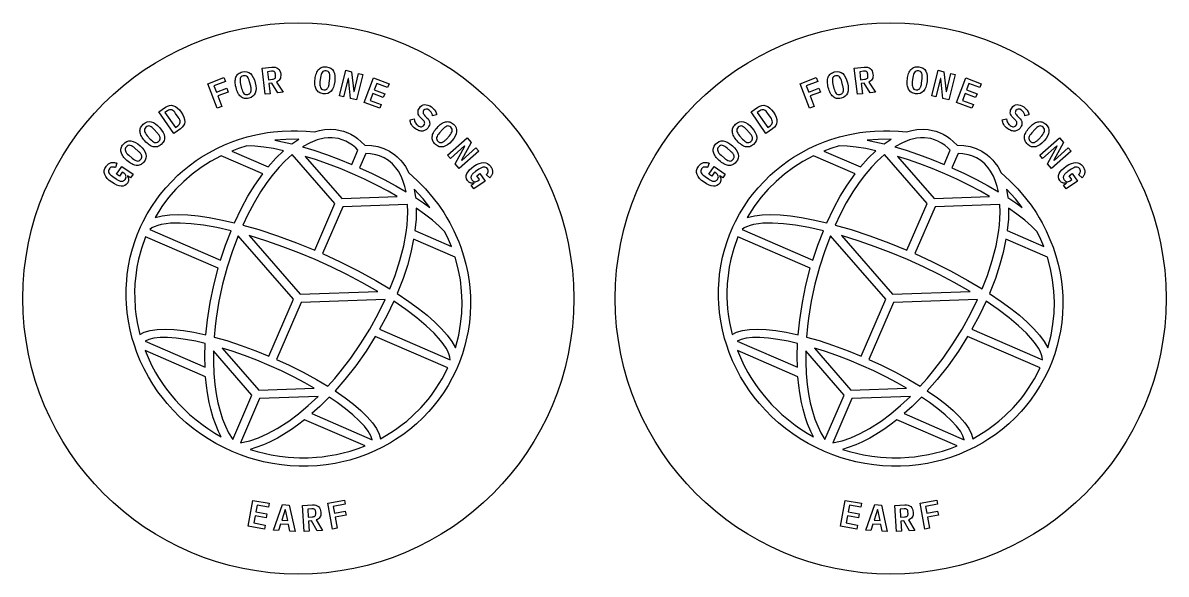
# Model space of a CAD drawing. Header units: millimetres. Extents: x 0 to 600, y 0 to 400.
# Drawn here: x 53 to 136, y 182 to 222 of the extents above; entities that cross this region are included whole.
import ezdxf

# ---------------------------------------------------------------- set-up
doc = ezdxf.new("R2010")
doc.units = ezdxf.units.MM
for name, color, linetype in [('CUT', 7, 'Continuous'), ('ENGRAVE_BACK_MIRRORED', 7, 'Continuous'), ('ENGRAVE_FRONT', 7, 'Continuous')]:
    doc.layers.add(name, color=color, linetype=linetype)

msp = doc.modelspace()

# ---------------------------------------------------------------- linework, layer by layer
at = {"layer": 'CUT'}
for centre in [(73, 202), (116, 202)]:
    msp.add_circle(centre, 20, dxfattribs=at)
at = {"layer": 'ENGRAVE_BACK_MIRRORED'}
for points in [[(84.992, 205.107), (85.16, 204.486), (85.295, 203.859), (85.396, 203.226), (85.445, 202.797), (85.49, 202.16), (85.499, 201.522), (85.475, 200.891), (85.417, 200.258), (85.324, 199.629), (85.243, 199.208), (85.094, 198.591), (84.912, 197.983), (84.697, 197.386), (84.452, 196.807), (84.174, 196.238), (83.865, 195.684), (83.526, 195.147), (83.158, 194.629), (82.763, 194.132), (82.48, 193.808), (82.045, 193.351), (81.58, 192.914), (81.092, 192.502), (80.582, 192.116), (80.052, 191.758), (79.682, 191.531), (79.12, 191.22), (78.541, 190.939), (77.947, 190.688), (77.345, 190.469), (76.726, 190.28), (76.096, 190.124), (75.667, 190.036), (75.024, 189.934), (74.376, 189.866), (73.724, 189.83), (73.071, 189.828), (72.417, 189.859), (71.77, 189.922), (71.121, 190.019), (70.477, 190.149), (69.84, 190.311), (69.416, 190.439), (68.795, 190.654), (68.187, 190.899), (67.588, 191.177), (67.006, 191.484), (66.441, 191.819), (65.894, 192.182), (65.366, 192.572), (64.858, 192.988), (64.377, 193.425), (63.916, 193.888), (63.479, 194.374), (63.199, 194.714), (62.807, 195.235), (62.442, 195.773), (62.109, 196.325), (61.803, 196.896), (61.527, 197.482), (61.283, 198.079), (61.071, 198.688), (60.947, 199.104), (60.79, 199.727), (60.667, 200.351), (60.577, 200.985), (60.522, 201.622), (60.503, 202.053), (60.505, 202.69), (60.54, 203.32), (60.584, 203.748), (60.676, 204.377), (60.802, 204.994), (60.962, 205.608), (61.155, 206.212), (61.303, 206.614), (61.548, 207.193), (61.733, 207.579), (62.029, 208.133), (62.358, 208.676), (62.716, 209.2), (62.974, 209.543), (63.375, 210.029), (63.806, 210.498), (64.262, 210.943), (64.584, 211.229), (65.075, 211.629), (65.592, 212.006), (65.953, 212.245), (66.503, 212.576), (67.071, 212.877), (67.65, 213.146), (68.249, 213.387), (68.66, 213.533), (69.28, 213.721), (69.904, 213.876), (70.761, 214.035), (71.192, 214.092), (71.836, 214.15), (72.488, 214.174), (72.929, 214.172), (73.578, 214.142), (74.161, 214.086), (74.542, 214.19), (74.907, 214.253), (75.364, 214.279), (75.719, 214.256), (76.046, 214.199), (76.277, 214.137), (76.588, 214.022), (76.806, 213.919), (77.099, 213.747), (77.301, 213.605), (77.571, 213.38), (77.825, 213.128), (78.303, 213.104), (78.773, 213.021), (79.216, 212.881), (79.629, 212.682), (80.007, 212.427), (80.182, 212.279), (80.419, 212.041), (80.575, 211.853), (80.775, 211.569), (81.028, 211.109), (81.627, 210.572), (82.233, 209.952), (82.798, 209.29), (83.193, 208.765), (83.555, 208.231), (83.782, 207.862), (83.999, 207.482), (84.292, 206.91), (84.641, 206.116), (84.793, 205.714), (84.992, 205.107)], [(127.992, 205.107), (128.16, 204.486), (128.295, 203.859), (128.396, 203.226), (128.445, 202.797), (128.49, 202.16), (128.499, 201.522), (128.475, 200.891), (128.417, 200.258), (128.324, 199.629), (128.243, 199.208), (128.094, 198.591), (127.912, 197.983), (127.697, 197.386), (127.452, 196.807), (127.174, 196.238), (126.865, 195.684), (126.526, 195.147), (126.158, 194.629), (125.763, 194.132), (125.48, 193.808), (125.045, 193.351), (124.58, 192.914), (124.092, 192.502), (123.582, 192.116), (123.052, 191.758), (122.682, 191.531), (122.12, 191.22), (121.541, 190.939), (120.947, 190.688), (120.345, 190.469), (119.726, 190.28), (119.096, 190.124), (118.667, 190.036), (118.024, 189.934), (117.376, 189.866), (116.724, 189.83), (116.071, 189.828), (115.417, 189.859), (114.77, 189.922), (114.121, 190.019), (113.477, 190.149), (112.84, 190.311), (112.416, 190.439), (111.795, 190.654), (111.187, 190.899), (110.588, 191.177), (110.006, 191.484), (109.441, 191.819), (108.894, 192.182), (108.366, 192.572), (107.858, 192.988), (107.377, 193.425), (106.916, 193.888), (106.479, 194.374), (106.199, 194.714), (105.807, 195.235), (105.442, 195.773), (105.109, 196.325), (104.803, 196.896), (104.527, 197.482), (104.283, 198.079), (104.071, 198.688), (103.947, 199.104), (103.79, 199.727), (103.667, 200.351), (103.577, 200.985), (103.522, 201.622), (103.503, 202.053), (103.505, 202.69), (103.54, 203.32), (103.584, 203.748), (103.676, 204.377), (103.802, 204.994), (103.962, 205.608), (104.155, 206.212), (104.303, 206.614), (104.548, 207.193), (104.733, 207.579), (105.029, 208.133), (105.358, 208.676), (105.716, 209.2), (105.974, 209.543), (106.375, 210.029), (106.806, 210.498), (107.262, 210.943), (107.584, 211.229), (108.075, 211.629), (108.592, 212.006), (108.953, 212.245), (109.503, 212.576), (110.071, 212.877), (110.65, 213.146), (111.249, 213.387), (111.66, 213.533), (112.28, 213.721), (112.904, 213.876), (113.761, 214.035), (114.192, 214.092), (114.836, 214.15), (115.488, 214.174), (115.929, 214.172), (116.578, 214.142), (117.161, 214.086), (117.542, 214.19), (117.907, 214.253), (118.364, 214.279), (118.719, 214.256), (119.046, 214.199), (119.277, 214.137), (119.588, 214.022), (119.806, 213.919), (120.099, 213.747), (120.301, 213.605), (120.571, 213.38), (120.825, 213.128), (121.303, 213.104), (121.773, 213.021), (122.216, 212.881), (122.629, 212.682), (123.007, 212.427), (123.182, 212.279), (123.419, 212.041), (123.575, 211.853), (123.775, 211.569), (124.028, 211.109), (124.627, 210.572), (125.233, 209.952), (125.798, 209.29), (126.193, 208.765), (126.555, 208.231), (126.782, 207.862), (126.999, 207.482), (127.292, 206.91), (127.641, 206.116), (127.793, 205.714), (127.992, 205.107)], [(73.032, 213.556), (72.084, 213.549), (71.285, 213.485), (71.846, 213.374), (72.529, 213.215), (73.032, 213.556)], [(77.33, 212.759), (77.161, 212.924), (76.927, 213.118), (76.685, 213.283), (76.435, 213.418), (76.178, 213.524), (75.913, 213.6), (75.456, 213.663), (75.171, 213.661), (74.878, 213.63), (74.375, 213.511), (73.855, 213.306), (73.309, 213.006), (74.129, 212.758), (75.032, 212.454), (75.947, 212.114), (76.886, 211.733), (77.33, 212.759)], [(116.032, 213.556), (115.084, 213.549), (114.285, 213.485), (114.846, 213.374), (115.529, 213.215), (116.032, 213.556)], [(120.33, 212.759), (120.161, 212.924), (119.927, 213.118), (119.685, 213.283), (119.435, 213.418), (119.178, 213.524), (118.913, 213.6), (118.456, 213.663), (118.171, 213.661), (117.878, 213.63), (117.375, 213.511), (116.855, 213.306), (116.309, 213.006), (117.129, 212.758), (118.032, 212.454), (118.947, 212.114), (119.886, 211.733), (120.33, 212.759)], [(71.933, 212.727), (71.207, 212.876), (70.489, 212.99), (69.834, 213.057), (69.259, 213.077), (68.658, 212.883), (68.16, 212.694), (70.809, 211.546), (71.367, 212.177), (71.933, 212.727)], [(77.448, 211.489), (78.368, 211.064), (79.241, 210.629), (80.081, 210.177), (80.822, 209.749), (80.735, 210.125), (80.592, 210.568), (80.462, 210.872), (80.26, 211.236), (80.089, 211.48), (79.834, 211.764), (79.551, 212.003), (79.239, 212.196), (78.898, 212.345), (78.623, 212.426), (78.232, 212.495), (77.893, 212.515), (77.448, 211.489)], [(114.933, 212.727), (114.207, 212.876), (113.489, 212.99), (112.834, 213.057), (112.259, 213.077), (111.658, 212.883), (111.16, 212.694), (113.809, 211.546), (114.367, 212.177), (114.933, 212.727)], [(120.448, 211.489), (121.368, 211.064), (122.241, 210.629), (123.081, 210.177), (123.822, 209.749), (123.735, 210.125), (123.592, 210.568), (123.462, 210.872), (123.26, 211.236), (123.089, 211.48), (122.834, 211.764), (122.551, 212.003), (122.239, 212.196), (121.898, 212.345), (121.623, 212.426), (121.232, 212.495), (120.893, 212.515), (120.448, 211.489)], [(70.417, 211.047), (67.401, 212.355), (66.626, 211.939), (65.942, 211.503), (65.293, 211.02), (64.681, 210.494), (64.109, 209.927), (63.581, 209.321), (63.098, 208.679), (62.593, 207.884), (63.111, 208.006), (63.67, 208.071), (64.293, 208.089), (64.979, 208.061), (65.722, 207.989), (66.52, 207.873), (67.364, 207.715), (68.361, 207.487), (68.869, 208.546), (69.344, 209.416), (69.848, 210.235), (70.417, 211.047)], [(68.964, 207.332), (70.122, 206.997), (71.488, 206.549), (72.876, 206.037), (74.185, 205.505), (75.657, 208.899), (72.559, 212.458), (72.027, 211.974), (71.599, 211.524), (71.073, 210.895), (70.661, 210.341), (70.262, 209.745), (69.781, 208.946), (69.326, 208.092), (68.964, 207.332)], [(80.184, 209.413), (79.513, 209.79), (78.677, 210.228), (77.811, 210.649), (76.924, 211.05), (76.025, 211.424), (75.125, 211.768), (74.234, 212.079), (73.5, 212.311), (76.15, 209.266), (80.184, 209.413)], [(113.417, 211.047), (110.401, 212.355), (109.626, 211.939), (108.942, 211.503), (108.293, 211.02), (107.681, 210.494), (107.109, 209.927), (106.581, 209.321), (106.098, 208.679), (105.593, 207.884), (106.111, 208.006), (106.67, 208.071), (107.293, 208.089), (107.979, 208.061), (108.722, 207.989), (109.52, 207.873), (110.364, 207.715), (111.361, 207.487), (111.869, 208.546), (112.344, 209.416), (112.848, 210.235), (113.417, 211.047)], [(111.964, 207.332), (113.122, 206.997), (114.488, 206.549), (115.876, 206.037), (117.185, 205.505), (118.657, 208.899), (115.559, 212.458), (115.027, 211.974), (114.599, 211.524), (114.073, 210.895), (113.661, 210.341), (113.262, 209.745), (112.781, 208.946), (112.326, 208.092), (111.964, 207.332)], [(123.184, 209.413), (122.513, 209.79), (121.677, 210.228), (120.811, 210.649), (119.924, 211.05), (119.025, 211.424), (118.125, 211.768), (117.234, 212.079), (116.5, 212.311), (119.15, 209.266), (123.184, 209.413)], [(82.555, 208.599), (82.056, 209.225), (81.413, 209.922), (81.508, 209.322), (82.091, 208.932), (82.555, 208.599)], [(125.555, 208.599), (125.056, 209.225), (124.413, 209.922), (124.508, 209.322), (125.091, 208.932), (125.555, 208.599)], [(80.826, 206.782), (80.894, 207.328), (80.932, 207.801), (80.948, 208.258), (80.935, 208.826), (76.22, 208.655), (74.748, 205.261), (76.032, 204.669), (77.354, 204.006), (78.615, 203.315), (79.651, 202.698), (80.025, 203.667), (80.379, 204.76), (80.65, 205.821), (80.826, 206.782)], [(84.114, 205.777), (83.912, 206.27), (83.643, 206.841), (83.235, 207.247), (82.739, 207.679), (82.164, 208.125), (81.559, 208.553), (81.544, 207.764), (81.466, 206.926), (84.114, 205.777)], [(123.826, 206.782), (123.894, 207.328), (123.932, 207.801), (123.948, 208.258), (123.935, 208.826), (119.22, 208.655), (117.748, 205.261), (119.032, 204.669), (120.354, 204.006), (121.615, 203.315), (122.651, 202.698), (123.025, 203.667), (123.379, 204.76), (123.65, 205.821), (123.826, 206.782)], [(127.114, 205.777), (126.912, 206.27), (126.643, 206.841), (126.235, 207.247), (125.739, 207.679), (125.164, 208.125), (124.559, 208.553), (124.544, 207.764), (124.466, 206.926), (127.114, 205.777)], [(68.115, 206.916), (67.071, 207.148), (66.104, 207.318), (65.215, 207.427), (64.415, 207.474), (63.715, 207.459), (63.406, 207.429), (63.039, 207.368), (62.8, 207.306), (62.531, 207.206), (62.368, 207.12), (62.216, 207.01), (67.345, 204.786), (67.71, 205.873), (68.115, 206.916)], [(111.115, 206.916), (110.071, 207.148), (109.104, 207.318), (108.215, 207.427), (107.415, 207.474), (106.715, 207.459), (106.406, 207.429), (106.039, 207.368), (105.8, 207.306), (105.531, 207.206), (105.368, 207.12), (105.216, 207.01), (110.345, 204.786), (110.71, 205.873), (111.115, 206.916)], [(61.503, 199.395), (61.811, 199.557), (62.243, 199.688), (62.741, 199.761), (63.319, 199.782), (63.956, 199.752), (64.661, 199.673), (65.418, 199.546), (66.286, 199.358), (66.398, 200.447), (66.592, 201.712), (66.854, 202.977), (67.169, 204.194), (61.909, 206.475), (61.609, 205.632), (61.4, 204.858), (61.28, 204.268), (61.218, 203.871), (61.137, 203.072), (61.114, 202.468), (61.117, 202.065), (61.165, 201.259), (61.211, 200.857), (61.307, 200.256), (61.503, 199.395)], [(67.832, 204.28), (67.5, 203.045), (67.234, 201.808), (67.034, 200.573), (66.959, 199.961), (66.89, 199.205), (67.801, 198.942), (68.849, 198.599), (69.916, 198.205), (70.855, 197.824), (72.642, 201.945), (68.629, 206.554), (68.217, 205.469), (67.832, 204.28)], [(74.223, 204.821), (73.047, 205.311), (71.87, 205.761), (70.705, 206.167), (69.435, 206.563), (73.135, 202.312), (78.767, 202.516), (77.611, 203.173), (76.518, 203.746), (75.384, 204.298), (74.223, 204.821)], [(80.176, 202.365), (81.024, 201.792), (81.716, 201.285), (82.347, 200.781), (82.907, 200.288), (83.396, 199.807), (83.809, 199.339), (84.143, 198.887), (84.408, 198.426), (84.643, 199.338), (84.782, 200.129), (84.863, 200.928), (84.887, 201.733), (84.852, 202.54), (84.76, 203.344), (84.611, 204.141), (84.386, 204.991), (81.369, 206.299), (81.166, 205.328), (80.912, 204.401), (80.602, 203.459), (80.176, 202.365)], [(104.503, 199.395), (104.811, 199.557), (105.243, 199.688), (105.741, 199.761), (106.319, 199.782), (106.956, 199.752), (107.661, 199.673), (108.418, 199.546), (109.286, 199.358), (109.398, 200.447), (109.592, 201.712), (109.854, 202.977), (110.169, 204.194), (104.909, 206.475), (104.609, 205.632), (104.4, 204.858), (104.28, 204.268), (104.218, 203.871), (104.137, 203.072), (104.114, 202.468), (104.117, 202.065), (104.165, 201.259), (104.211, 200.857), (104.307, 200.256), (104.503, 199.395)], [(110.832, 204.28), (110.5, 203.045), (110.234, 201.808), (110.034, 200.573), (109.959, 199.961), (109.89, 199.205), (110.801, 198.942), (111.849, 198.599), (112.916, 198.205), (113.855, 197.824), (115.642, 201.945), (111.629, 206.554), (111.217, 205.469), (110.832, 204.28)], [(117.223, 204.821), (116.047, 205.311), (114.87, 205.761), (113.705, 206.167), (112.435, 206.563), (116.135, 202.312), (121.767, 202.516), (120.611, 203.173), (119.518, 203.746), (118.384, 204.298), (117.223, 204.821)], [(123.176, 202.365), (124.024, 201.792), (124.716, 201.285), (125.347, 200.781), (125.907, 200.288), (126.396, 199.807), (126.809, 199.339), (127.143, 198.887), (127.408, 198.426), (127.643, 199.338), (127.782, 200.129), (127.863, 200.928), (127.887, 201.733), (127.852, 202.54), (127.76, 203.344), (127.611, 204.141), (127.386, 204.991), (124.369, 206.299), (124.166, 205.328), (123.912, 204.401), (123.602, 203.459), (123.176, 202.365)], [(78.197, 199.786), (78.801, 200.88), (79.312, 201.922), (73.204, 201.701), (71.418, 197.58), (72.339, 197.155), (73.355, 196.645), (74.322, 196.115), (75.136, 195.629), (75.641, 196.196), (76.037, 196.67), (76.801, 197.66), (77.522, 198.7), (78.197, 199.786)], [(84.028, 197.553), (84.005, 197.739), (83.956, 197.917), (83.845, 198.182), (83.726, 198.399), (83.521, 198.708), (83.331, 198.954), (82.864, 199.475), (82.283, 200.027), (81.596, 200.601), (80.811, 201.191), (79.927, 201.795), (79.443, 200.786), (78.899, 199.777), (84.028, 197.553)], [(121.197, 199.786), (121.801, 200.88), (122.312, 201.922), (116.204, 201.701), (114.418, 197.58), (115.339, 197.155), (116.355, 196.645), (117.322, 196.115), (118.136, 195.629), (118.641, 196.196), (119.037, 196.67), (119.801, 197.66), (120.522, 198.7), (121.197, 199.786)], [(127.028, 197.553), (127.005, 197.739), (126.956, 197.917), (126.845, 198.182), (126.726, 198.399), (126.521, 198.708), (126.331, 198.954), (125.864, 199.475), (125.283, 200.027), (124.596, 200.601), (123.811, 201.191), (122.927, 201.795), (122.443, 200.786), (121.899, 199.777), (127.028, 197.553)], [(75.661, 195.294), (76.391, 194.789), (77.001, 194.322), (77.541, 193.862), (77.998, 193.418), (78.378, 192.981), (78.665, 192.568), (78.865, 192.163), (78.957, 191.828), (79.72, 192.273), (80.058, 192.497), (80.548, 192.855), (80.864, 193.107), (81.319, 193.506), (81.891, 194.073), (82.419, 194.679), (82.666, 194.996), (83.015, 195.486), (83.437, 196.168), (83.847, 196.963), (78.587, 199.243), (77.914, 198.182), (77.169, 197.126), (76.379, 196.12), (75.661, 195.294)], [(118.661, 195.294), (119.391, 194.789), (120.001, 194.322), (120.541, 193.862), (120.998, 193.418), (121.378, 192.981), (121.665, 192.568), (121.865, 192.163), (121.957, 191.828), (122.72, 192.273), (123.058, 192.497), (123.548, 192.855), (123.864, 193.107), (124.319, 193.506), (124.891, 194.073), (125.419, 194.679), (125.666, 194.996), (126.015, 195.486), (126.437, 196.168), (126.847, 196.963), (121.587, 199.243), (120.914, 198.182), (120.169, 197.126), (119.379, 196.12), (118.661, 195.294)], [(66.246, 198.737), (65.557, 198.893), (64.81, 199.03), (64.122, 199.121), (63.503, 199.164), (62.959, 199.161), (62.502, 199.113), (62.139, 199.025), (61.867, 198.9), (66.231, 197.007), (66.219, 197.781), (66.246, 198.737)], [(67.47, 198.402), (70.12, 195.357), (74.154, 195.504), (73.482, 195.881), (72.647, 196.319), (71.781, 196.741), (70.893, 197.141), (69.994, 197.515), (69.095, 197.859), (68.204, 198.17), (67.47, 198.402)], [(109.246, 198.737), (108.557, 198.893), (107.81, 199.03), (107.122, 199.121), (106.503, 199.164), (105.959, 199.161), (105.502, 199.113), (105.139, 199.025), (104.867, 198.9), (109.231, 197.007), (109.219, 197.781), (109.246, 198.737)], [(110.47, 198.402), (113.12, 195.357), (117.154, 195.504), (116.482, 195.881), (115.647, 196.319), (114.781, 196.741), (113.893, 197.141), (112.994, 197.515), (112.095, 197.859), (111.204, 198.17), (110.47, 198.402)], [(61.886, 198.223), (62.088, 197.73), (62.35, 197.174), (62.641, 196.63), (62.851, 196.276), (63.188, 195.758), (63.429, 195.422), (63.811, 194.933), (64.08, 194.618), (64.36, 194.312), (64.799, 193.87), (65.105, 193.588), (65.581, 193.184), (66.078, 192.804), (66.419, 192.565), (66.947, 192.228), (67.401, 191.967), (67.205, 192.356), (66.975, 192.902), (66.819, 193.348), (66.642, 193.966), (66.527, 194.462), (66.403, 195.145), (66.331, 195.685), (66.27, 196.322), (61.886, 198.223)], [(66.869, 196.549), (66.94, 195.754), (67.036, 195.073), (67.162, 194.428), (67.316, 193.821), (67.498, 193.256), (67.706, 192.736), (67.938, 192.263), (68.234, 191.779), (69.626, 194.99), (66.839, 198.193), (66.835, 197.395), (66.869, 196.549)], [(104.886, 198.223), (105.088, 197.73), (105.35, 197.174), (105.641, 196.63), (105.851, 196.276), (106.188, 195.758), (106.429, 195.422), (106.811, 194.933), (107.08, 194.618), (107.36, 194.312), (107.799, 193.87), (108.105, 193.588), (108.581, 193.184), (109.078, 192.804), (109.419, 192.565), (109.947, 192.228), (110.401, 191.967), (110.205, 192.356), (109.975, 192.902), (109.819, 193.348), (109.642, 193.966), (109.527, 194.462), (109.403, 195.145), (109.331, 195.685), (109.27, 196.322), (104.886, 198.223)], [(109.869, 196.549), (109.94, 195.754), (110.036, 195.073), (110.162, 194.428), (110.316, 193.821), (110.498, 193.256), (110.706, 192.736), (110.938, 192.263), (111.234, 191.779), (112.626, 194.99), (109.839, 198.193), (109.835, 197.395), (109.869, 196.549)], [(68.797, 191.535), (69.108, 191.591), (69.476, 191.683), (70.115, 191.899), (70.78, 192.193), (71.464, 192.563), (72.301, 193.104), (73.007, 193.632), (73.712, 194.226), (74.432, 194.9), (70.189, 194.746), (68.797, 191.535)], [(78.347, 191.754), (78.252, 192.038), (78.068, 192.364), (77.791, 192.731), (77.422, 193.129), (76.967, 193.552), (76.43, 193.992), (75.82, 194.443), (75.235, 194.839), (74.556, 194.167), (73.982, 193.647), (78.347, 191.754)], [(111.797, 191.535), (112.108, 191.591), (112.476, 191.683), (113.115, 191.899), (113.78, 192.193), (114.464, 192.563), (115.301, 193.104), (116.007, 193.632), (116.712, 194.226), (117.432, 194.9), (113.189, 194.746), (111.797, 191.535)], [(121.347, 191.754), (121.252, 192.038), (121.068, 192.364), (120.791, 192.731), (120.422, 193.129), (119.967, 193.552), (119.43, 193.992), (118.82, 194.443), (118.235, 194.839), (117.556, 194.167), (116.982, 193.647), (121.347, 191.754)], [(73.456, 193.206), (72.949, 192.815), (72.505, 192.499), (71.923, 192.123), (71.482, 191.868), (70.909, 191.574), (70.477, 191.383), (69.922, 191.178), (69.504, 191.055), (70.004, 190.902), (70.611, 190.747), (71.019, 190.662), (71.636, 190.559), (72.256, 190.487), (72.671, 190.457), (73.086, 190.441), (73.709, 190.443), (74.329, 190.477), (74.741, 190.518), (75.15, 190.572), (75.76, 190.679), (76.162, 190.768), (76.757, 190.927), (77.342, 191.117), (77.84, 191.306), (73.456, 193.206)], [(116.456, 193.206), (115.949, 192.815), (115.505, 192.499), (114.923, 192.123), (114.482, 191.868), (113.909, 191.574), (113.477, 191.383), (112.922, 191.178), (112.504, 191.055), (113.004, 190.902), (113.611, 190.747), (114.019, 190.662), (114.636, 190.559), (115.256, 190.487), (115.671, 190.457), (116.086, 190.441), (116.709, 190.443), (117.329, 190.477), (117.741, 190.518), (118.15, 190.572), (118.76, 190.679), (119.162, 190.768), (119.757, 190.927), (120.342, 191.117), (120.84, 191.306), (116.456, 193.206)]]:
    msp.add_lwpolyline(points, close=True, dxfattribs=at)
at = {"layer": 'ENGRAVE_FRONT'}
for points in [[(68.707, 216.767), (68.659, 216.838), (68.615, 216.917), (68.574, 217.004), (68.537, 217.099), (68.504, 217.201), (68.474, 217.311), (68.449, 217.421), (68.431, 217.527), (68.42, 217.628), (68.415, 217.724), (68.417, 217.816), (68.427, 217.901), (68.443, 217.981), (68.468, 218.056), (68.499, 218.124), (68.539, 218.187), (68.585, 218.244), (68.64, 218.296), (68.702, 218.341), (68.772, 218.38), (68.85, 218.412), (68.935, 218.438), (69.107, 218.463), (69.263, 218.452), (69.402, 218.403), (69.526, 218.317), (69.634, 218.197), (69.727, 218.047), (69.806, 217.867), (69.869, 217.656), (69.911, 217.44), (69.926, 217.244), (69.913, 217.068), (69.874, 216.911), (69.804, 216.778), (69.703, 216.67), (69.571, 216.587), (69.407, 216.53), (69.319, 216.512), (69.235, 216.504), (69.155, 216.506), (69.079, 216.517), (69.007, 216.538), (68.939, 216.566), (68.875, 216.604), (68.815, 216.65), (68.759, 216.704), (68.707, 216.767)], [(71.692, 218.403), (71.717, 218.276), (71.723, 218.176), (71.716, 218.082), (71.696, 217.995), (71.663, 217.915), (71.618, 217.844), (71.561, 217.785), (71.492, 217.737), (71.411, 217.702), (71.908, 216.978), (71.519, 216.93), (71.07, 217.619), (70.857, 217.593), (70.946, 216.861), (70.592, 216.818), (70.362, 218.704), (71.078, 218.791), (71.209, 218.797), (71.326, 218.781), (71.429, 218.744), (71.519, 218.685), (71.593, 218.608), (71.651, 218.514), (71.692, 218.403)], [(71.327, 218.341), (71.309, 218.39), (71.284, 218.43), (71.253, 218.46), (71.214, 218.481), (71.165, 218.493), (71.107, 218.497), (71.04, 218.493), (70.751, 218.458), (70.823, 217.869), (71.112, 217.904), (71.178, 217.915), (71.233, 217.933), (71.277, 217.957), (71.311, 217.987), (71.334, 218.024), (71.348, 218.068), (71.353, 218.12), (71.35, 218.18), (71.338, 218.282), (71.327, 218.341)], [(74.24, 217.328), (74.22, 217.411), (74.207, 217.501), (74.2, 217.597), (74.199, 217.699), (74.204, 217.807), (74.215, 217.92), (74.231, 218.031), (74.252, 218.136), (74.277, 218.235), (74.307, 218.327), (74.342, 218.412), (74.381, 218.488), (74.425, 218.557), (74.474, 218.618), (74.528, 218.671), (74.587, 218.715), (74.651, 218.752), (74.72, 218.781), (74.795, 218.801), (74.874, 218.813), (74.958, 218.815), (75.047, 218.808), (75.217, 218.771), (75.358, 218.705), (75.472, 218.61), (75.556, 218.486), (75.615, 218.336), (75.649, 218.162), (75.658, 217.966), (75.642, 217.746), (75.604, 217.529), (75.549, 217.341), (75.474, 217.18), (75.381, 217.048), (75.269, 216.948), (75.136, 216.883), (74.983, 216.853), (74.81, 216.858), (74.721, 216.872), (74.64, 216.895), (74.566, 216.925), (74.499, 216.963), (74.439, 217.007), (74.385, 217.058), (74.339, 217.116), (74.299, 217.18), (74.266, 217.251), (74.24, 217.328)], [(75.168, 217.326), (75.187, 217.368), (75.202, 217.414), (75.216, 217.464), (75.228, 217.517), (75.239, 217.573), (75.247, 217.632), (75.286, 217.954), (75.295, 218.07), (75.294, 218.174), (75.282, 218.266), (75.258, 218.347), (75.222, 218.414), (75.168, 218.465), (75.098, 218.5), (75.012, 218.519), (74.924, 218.521), (74.847, 218.504), (74.783, 218.467), (74.732, 218.411), (74.69, 218.338), (74.656, 218.252), (74.629, 218.151), (74.61, 218.036), (74.571, 217.712), (74.562, 217.596), (74.563, 217.492), (74.575, 217.4), (74.599, 217.319), (74.635, 217.252), (74.689, 217.201), (74.759, 217.166), (74.845, 217.147), (74.891, 217.143), (74.933, 217.145), (74.973, 217.152), (75.009, 217.164), (75.042, 217.18), (75.073, 217.201), (75.1, 217.226), (75.125, 217.255), (75.148, 217.289), (75.168, 217.326)], [(77.672, 218.254), (77.216, 216.409), (76.791, 216.514), (76.635, 217.958), (76.608, 217.964), (76.281, 216.64), (75.985, 216.714), (76.441, 218.558), (76.867, 218.453), (77.023, 217.009), (77.049, 217.003), (77.377, 218.327), (77.672, 218.254)], [(111.707, 216.767), (111.659, 216.838), (111.615, 216.917), (111.574, 217.004), (111.537, 217.099), (111.504, 217.201), (111.474, 217.311), (111.449, 217.421), (111.431, 217.527), (111.42, 217.628), (111.415, 217.724), (111.417, 217.816), (111.427, 217.901), (111.443, 217.981), (111.468, 218.056), (111.499, 218.124), (111.539, 218.187), (111.585, 218.244), (111.64, 218.296), (111.702, 218.341), (111.772, 218.38), (111.85, 218.412), (111.935, 218.438), (112.107, 218.463), (112.263, 218.452), (112.402, 218.403), (112.526, 218.317), (112.634, 218.197), (112.727, 218.047), (112.806, 217.867), (112.869, 217.656), (112.911, 217.44), (112.926, 217.244), (112.913, 217.068), (112.874, 216.911), (112.804, 216.778), (112.703, 216.67), (112.571, 216.587), (112.407, 216.53), (112.319, 216.512), (112.235, 216.504), (112.155, 216.506), (112.079, 216.517), (112.007, 216.538), (111.939, 216.566), (111.875, 216.604), (111.815, 216.65), (111.759, 216.704), (111.707, 216.767)], [(114.692, 218.403), (114.717, 218.276), (114.723, 218.176), (114.716, 218.082), (114.696, 217.995), (114.663, 217.915), (114.618, 217.844), (114.561, 217.785), (114.492, 217.737), (114.411, 217.702), (114.908, 216.978), (114.519, 216.93), (114.07, 217.619), (113.857, 217.593), (113.946, 216.861), (113.592, 216.818), (113.362, 218.704), (114.078, 218.791), (114.209, 218.797), (114.326, 218.781), (114.429, 218.744), (114.519, 218.685), (114.593, 218.608), (114.651, 218.514), (114.692, 218.403)], [(114.327, 218.341), (114.309, 218.39), (114.284, 218.43), (114.253, 218.46), (114.214, 218.481), (114.165, 218.493), (114.107, 218.497), (114.04, 218.493), (113.751, 218.458), (113.823, 217.869), (114.112, 217.904), (114.178, 217.915), (114.233, 217.933), (114.277, 217.957), (114.311, 217.987), (114.334, 218.024), (114.348, 218.068), (114.353, 218.12), (114.35, 218.18), (114.338, 218.282), (114.327, 218.341)], [(117.24, 217.328), (117.22, 217.411), (117.207, 217.501), (117.2, 217.597), (117.199, 217.699), (117.204, 217.807), (117.215, 217.92), (117.231, 218.031), (117.252, 218.136), (117.277, 218.235), (117.307, 218.327), (117.342, 218.412), (117.381, 218.488), (117.425, 218.557), (117.474, 218.618), (117.528, 218.671), (117.587, 218.715), (117.651, 218.752), (117.72, 218.781), (117.795, 218.801), (117.874, 218.813), (117.958, 218.815), (118.047, 218.808), (118.217, 218.771), (118.358, 218.705), (118.472, 218.61), (118.556, 218.486), (118.615, 218.336), (118.649, 218.162), (118.658, 217.966), (118.642, 217.746), (118.604, 217.529), (118.549, 217.341), (118.474, 217.18), (118.381, 217.048), (118.269, 216.948), (118.136, 216.883), (117.983, 216.853), (117.81, 216.858), (117.721, 216.872), (117.64, 216.895), (117.566, 216.925), (117.499, 216.963), (117.439, 217.007), (117.385, 217.058), (117.339, 217.116), (117.299, 217.18), (117.266, 217.251), (117.24, 217.328)], [(118.168, 217.326), (118.187, 217.368), (118.202, 217.414), (118.216, 217.464), (118.228, 217.517), (118.239, 217.573), (118.247, 217.632), (118.286, 217.954), (118.295, 218.07), (118.294, 218.174), (118.282, 218.266), (118.258, 218.347), (118.222, 218.414), (118.168, 218.465), (118.098, 218.5), (118.012, 218.519), (117.924, 218.521), (117.847, 218.504), (117.783, 218.467), (117.732, 218.411), (117.69, 218.338), (117.656, 218.252), (117.629, 218.151), (117.61, 218.036), (117.571, 217.712), (117.562, 217.596), (117.563, 217.492), (117.575, 217.4), (117.599, 217.319), (117.635, 217.252), (117.689, 217.201), (117.759, 217.166), (117.845, 217.147), (117.891, 217.143), (117.933, 217.145), (117.973, 217.152), (118.009, 217.164), (118.042, 217.18), (118.073, 217.201), (118.1, 217.226), (118.125, 217.255), (118.148, 217.289), (118.168, 217.326)], [(120.672, 218.254), (120.216, 216.409), (119.791, 216.514), (119.635, 217.958), (119.608, 217.964), (119.281, 216.64), (118.985, 216.714), (119.441, 218.558), (119.867, 218.453), (120.023, 217.009), (120.049, 217.003), (120.377, 218.327), (120.672, 218.254)], [(67.156, 216.699), (67.446, 215.936), (67.113, 215.809), (66.437, 217.585), (67.597, 218.026), (67.702, 217.752), (66.875, 217.437), (67.051, 216.974), (67.797, 217.258), (67.901, 216.983), (67.156, 216.699)], [(69.576, 217.095), (69.578, 217.141), (69.576, 217.19), (69.571, 217.241), (69.564, 217.295), (69.553, 217.351), (69.54, 217.409), (69.462, 217.724), (69.43, 217.835), (69.392, 217.932), (69.347, 218.014), (69.297, 218.081), (69.239, 218.131), (69.171, 218.159), (69.093, 218.167), (69.005, 218.155), (68.922, 218.125), (68.857, 218.082), (68.81, 218.025), (68.782, 217.954), (68.768, 217.871), (68.767, 217.778), (68.778, 217.674), (68.802, 217.561), (68.88, 217.243), (68.913, 217.132), (68.951, 217.035), (68.995, 216.953), (69.046, 216.886), (69.104, 216.837), (69.172, 216.808), (69.25, 216.8), (69.337, 216.812), (69.381, 216.826), (69.42, 216.842), (69.455, 216.863), (69.484, 216.887), (69.51, 216.914), (69.531, 216.944), (69.548, 216.977), (69.561, 217.014), (69.57, 217.053), (69.576, 217.095)], [(78.407, 216.866), (78.221, 216.377), (79.009, 216.077), (78.905, 215.802), (77.783, 216.229), (78.459, 218.005), (79.581, 217.578), (79.476, 217.303), (78.687, 217.604), (78.511, 217.14), (79.272, 216.851), (79.167, 216.576), (78.407, 216.866)], [(110.156, 216.699), (110.446, 215.936), (110.113, 215.809), (109.437, 217.585), (110.597, 218.026), (110.702, 217.752), (109.875, 217.437), (110.051, 216.974), (110.797, 217.258), (110.901, 216.983), (110.156, 216.699)], [(112.576, 217.095), (112.578, 217.141), (112.576, 217.19), (112.571, 217.241), (112.564, 217.295), (112.553, 217.351), (112.54, 217.409), (112.462, 217.724), (112.43, 217.835), (112.392, 217.932), (112.347, 218.014), (112.297, 218.081), (112.239, 218.131), (112.171, 218.159), (112.093, 218.167), (112.005, 218.155), (111.922, 218.125), (111.857, 218.082), (111.81, 218.025), (111.782, 217.954), (111.768, 217.871), (111.767, 217.778), (111.778, 217.674), (111.802, 217.561), (111.88, 217.243), (111.913, 217.132), (111.951, 217.035), (111.995, 216.953), (112.046, 216.886), (112.104, 216.837), (112.172, 216.808), (112.25, 216.8), (112.337, 216.812), (112.381, 216.826), (112.42, 216.842), (112.455, 216.863), (112.484, 216.887), (112.51, 216.914), (112.531, 216.944), (112.548, 216.977), (112.561, 217.014), (112.57, 217.053), (112.576, 217.095)], [(121.407, 216.866), (121.221, 216.377), (122.009, 216.077), (121.905, 215.802), (120.783, 216.229), (121.459, 218.005), (122.581, 217.578), (122.476, 217.303), (121.687, 217.604), (121.511, 217.14), (122.272, 216.851), (122.167, 216.576), (121.407, 216.866)], [(64.494, 215.511), (64.609, 215.326), (64.689, 215.15), (64.736, 214.984), (64.748, 214.827), (64.724, 214.682), (64.664, 214.547), (64.567, 214.424), (64.433, 214.313), (63.948, 213.977), (62.866, 215.538), (63.351, 215.875), (63.502, 215.961), (63.652, 216.008), (63.799, 216.017), (63.944, 215.987), (64.086, 215.921), (64.226, 215.819), (64.362, 215.683), (64.494, 215.511)], [(81.108, 214.966), (81.412, 215.027), (81.424, 214.949), (81.442, 214.876), (81.467, 214.809), (81.498, 214.747), (81.535, 214.69), (81.578, 214.638), (81.627, 214.59), (81.682, 214.547), (81.748, 214.507), (81.812, 214.48), (81.872, 214.466), (81.93, 214.465), (81.985, 214.477), (82.035, 214.502), (82.081, 214.54), (82.123, 214.59), (82.15, 214.637), (82.166, 214.682), (82.172, 214.726), (82.167, 214.769), (82.151, 214.814), (82.124, 214.861), (82.085, 214.91), (82.034, 214.963), (81.887, 215.105), (81.803, 215.199), (81.741, 215.292), (81.703, 215.385), (81.687, 215.477), (81.69, 215.567), (81.709, 215.655), (81.743, 215.74), (81.792, 215.823), (81.874, 215.922), (81.965, 215.996), (82.065, 216.044), (82.175, 216.066), (82.291, 216.063), (82.411, 216.035), (82.534, 215.983), (82.661, 215.906), (82.747, 215.841), (82.821, 215.773), (82.885, 215.703), (82.937, 215.629), (82.978, 215.553), (83.009, 215.477), (83.03, 215.4), (83.041, 215.322), (82.741, 215.258), (82.733, 215.316), (82.718, 215.372), (82.698, 215.426), (82.673, 215.479), (82.64, 215.53), (82.6, 215.578), (82.552, 215.623), (82.497, 215.665), (82.376, 215.73), (82.269, 215.745), (82.176, 215.713), (82.096, 215.632), (82.07, 215.587), (82.055, 215.544), (82.05, 215.501), (82.055, 215.458), (82.072, 215.414), (82.1, 215.367), (82.139, 215.316), (82.191, 215.262), (82.334, 215.119), (82.413, 215.03), (82.472, 214.94), (82.512, 214.85), (82.532, 214.76), (82.534, 214.671), (82.517, 214.582), (82.484, 214.493), (82.432, 214.406), (82.392, 214.354), (82.35, 214.307), (82.304, 214.267), (82.255, 214.232), (82.204, 214.203), (82.15, 214.18), (82.093, 214.163), (82.035, 214.153), (81.974, 214.149), (81.912, 214.151), (81.848, 214.161), (81.782, 214.177), (81.715, 214.201), (81.647, 214.231), (81.578, 214.269), (81.508, 214.314), (81.414, 214.386), (81.333, 214.461), (81.266, 214.54), (81.212, 214.622), (81.171, 214.706), (81.139, 214.792), (81.118, 214.878), (81.108, 214.966)], [(107.494, 215.511), (107.609, 215.326), (107.689, 215.15), (107.736, 214.984), (107.748, 214.827), (107.724, 214.682), (107.664, 214.547), (107.567, 214.424), (107.433, 214.313), (106.948, 213.977), (105.866, 215.538), (106.351, 215.875), (106.502, 215.961), (106.652, 216.008), (106.799, 216.017), (106.944, 215.987), (107.086, 215.921), (107.226, 215.819), (107.362, 215.683), (107.494, 215.511)], [(124.108, 214.966), (124.412, 215.027), (124.424, 214.949), (124.442, 214.876), (124.467, 214.809), (124.498, 214.747), (124.535, 214.69), (124.578, 214.638), (124.627, 214.59), (124.682, 214.547), (124.748, 214.507), (124.812, 214.48), (124.872, 214.466), (124.93, 214.465), (124.985, 214.477), (125.035, 214.502), (125.081, 214.54), (125.123, 214.59), (125.15, 214.637), (125.166, 214.682), (125.172, 214.726), (125.167, 214.769), (125.151, 214.814), (125.124, 214.861), (125.085, 214.91), (125.034, 214.963), (124.887, 215.105), (124.803, 215.199), (124.741, 215.292), (124.703, 215.385), (124.687, 215.477), (124.69, 215.567), (124.709, 215.655), (124.743, 215.74), (124.792, 215.823), (124.874, 215.922), (124.965, 215.996), (125.065, 216.044), (125.175, 216.066), (125.291, 216.063), (125.411, 216.035), (125.534, 215.983), (125.661, 215.906), (125.747, 215.841), (125.821, 215.773), (125.885, 215.703), (125.937, 215.629), (125.978, 215.553), (126.009, 215.477), (126.03, 215.4), (126.041, 215.322), (125.741, 215.258), (125.733, 215.316), (125.718, 215.372), (125.698, 215.426), (125.673, 215.479), (125.64, 215.53), (125.6, 215.578), (125.552, 215.623), (125.497, 215.665), (125.376, 215.73), (125.269, 215.745), (125.176, 215.713), (125.096, 215.632), (125.07, 215.587), (125.055, 215.544), (125.05, 215.501), (125.055, 215.458), (125.072, 215.414), (125.1, 215.367), (125.139, 215.316), (125.191, 215.262), (125.334, 215.119), (125.413, 215.03), (125.472, 214.94), (125.512, 214.85), (125.532, 214.76), (125.534, 214.671), (125.517, 214.582), (125.484, 214.493), (125.432, 214.406), (125.392, 214.354), (125.35, 214.307), (125.304, 214.267), (125.255, 214.232), (125.204, 214.203), (125.15, 214.18), (125.093, 214.163), (125.035, 214.153), (124.974, 214.149), (124.912, 214.151), (124.848, 214.161), (124.782, 214.177), (124.715, 214.201), (124.647, 214.231), (124.578, 214.269), (124.508, 214.314), (124.414, 214.386), (124.333, 214.461), (124.266, 214.54), (124.212, 214.622), (124.171, 214.706), (124.139, 214.792), (124.118, 214.878), (124.108, 214.966)], [(64.093, 215.435), (64.023, 215.526), (63.952, 215.597), (63.879, 215.651), (63.805, 215.686), (63.729, 215.702), (63.652, 215.697), (63.574, 215.672), (63.494, 215.626), (63.317, 215.504), (64.074, 214.412), (64.251, 214.534), (64.321, 214.593), (64.372, 214.658), (64.404, 214.728), (64.416, 214.804), (64.409, 214.886), (64.384, 214.974), (64.341, 215.066), (64.281, 215.164), (64.093, 215.435)], [(107.093, 215.435), (107.023, 215.526), (106.952, 215.597), (106.879, 215.651), (106.805, 215.686), (106.729, 215.702), (106.652, 215.697), (106.574, 215.672), (106.494, 215.626), (106.317, 215.504), (107.074, 214.412), (107.251, 214.534), (107.321, 214.593), (107.372, 214.658), (107.404, 214.728), (107.416, 214.804), (107.409, 214.886), (107.384, 214.974), (107.341, 215.066), (107.281, 215.164), (107.093, 215.435)], [(62.395, 213.033), (62.32, 213.064), (62.244, 213.105), (62.168, 213.154), (62.091, 213.212), (62.014, 213.279), (61.937, 213.354), (61.859, 213.437), (61.787, 213.523), (61.721, 213.608), (61.664, 213.692), (61.615, 213.775), (61.574, 213.857), (61.543, 213.937), (61.52, 214.016), (61.507, 214.093), (61.503, 214.168), (61.509, 214.242), (61.523, 214.315), (61.547, 214.386), (61.581, 214.455), (61.625, 214.522), (61.679, 214.586), (61.743, 214.649), (61.883, 214.752), (62.026, 214.814), (62.172, 214.836), (62.322, 214.818), (62.473, 214.762), (62.626, 214.673), (62.779, 214.55), (62.933, 214.393), (63.071, 214.221), (63.176, 214.055), (63.247, 213.893), (63.284, 213.736), (63.285, 213.585), (63.247, 213.443), (63.168, 213.308), (63.05, 213.181), (62.98, 213.124), (62.909, 213.078), (62.838, 213.043), (62.765, 213.017), (62.692, 213.001), (62.618, 212.995), (62.544, 212.999), (62.47, 213.011), (62.395, 213.033)], [(62.95, 213.72), (62.935, 213.76), (62.916, 213.801), (62.892, 213.844), (62.863, 213.887), (62.832, 213.931), (62.796, 213.976), (62.757, 214.021), (62.542, 214.263), (62.461, 214.347), (62.382, 214.414), (62.305, 214.466), (62.229, 214.502), (62.154, 214.519), (62.081, 214.512), (62.008, 214.483), (61.937, 214.431), (61.877, 214.366), (61.839, 214.297), (61.825, 214.225), (61.833, 214.149), (61.859, 214.07), (61.902, 213.987), (61.96, 213.9), (62.034, 213.811), (62.251, 213.567), (62.331, 213.483), (62.41, 213.415), (62.488, 213.364), (62.564, 213.328), (62.638, 213.311), (62.712, 213.317), (62.784, 213.346), (62.856, 213.398), (62.889, 213.431), (62.915, 213.464), (62.936, 213.498), (62.952, 213.533), (62.961, 213.568), (62.966, 213.605), (62.965, 213.642), (62.96, 213.681), (62.95, 213.72)], [(82.728, 213.814), (82.75, 213.892), (82.781, 213.972), (82.822, 214.053), (82.87, 214.136), (82.928, 214.22), (82.993, 214.306), (83.067, 214.393), (83.144, 214.475), (83.221, 214.55), (83.298, 214.616), (83.374, 214.675), (83.451, 214.725), (83.527, 214.765), (83.602, 214.797), (83.677, 214.819), (83.752, 214.831), (83.826, 214.834), (83.899, 214.828), (83.973, 214.813), (84.045, 214.787), (84.117, 214.751), (84.187, 214.705), (84.257, 214.649), (84.375, 214.522), (84.454, 214.387), (84.493, 214.244), (84.492, 214.094), (84.454, 213.937), (84.383, 213.775), (84.279, 213.609), (84.141, 213.437), (83.986, 213.28), (83.833, 213.157), (83.68, 213.068), (83.529, 213.012), (83.38, 212.994), (83.233, 213.016), (83.09, 213.078), (82.95, 213.181), (82.886, 213.243), (82.832, 213.308), (82.789, 213.375), (82.755, 213.444), (82.731, 213.515), (82.716, 213.587), (82.711, 213.661), (82.715, 213.737), (82.728, 213.814)], [(83.474, 213.342), (83.512, 213.362), (83.551, 213.386), (83.59, 213.415), (83.63, 213.448), (83.67, 213.484), (83.711, 213.525), (83.751, 213.569), (83.966, 213.811), (84.04, 213.9), (84.098, 213.987), (84.141, 214.07), (84.167, 214.149), (84.175, 214.225), (84.161, 214.297), (84.123, 214.366), (84.063, 214.431), (83.992, 214.483), (83.919, 214.512), (83.846, 214.519), (83.771, 214.502), (83.695, 214.466), (83.618, 214.414), (83.539, 214.347), (83.458, 214.263), (83.241, 214.019), (83.167, 213.929), (83.109, 213.843), (83.067, 213.76), (83.04, 213.681), (83.032, 213.605), (83.047, 213.532), (83.084, 213.464), (83.144, 213.398), (83.18, 213.37), (83.216, 213.347), (83.252, 213.33), (83.288, 213.319), (83.325, 213.314), (83.362, 213.313), (83.399, 213.318), (83.436, 213.328), (83.474, 213.342)], [(105.395, 213.033), (105.32, 213.064), (105.244, 213.105), (105.168, 213.154), (105.091, 213.212), (105.014, 213.279), (104.937, 213.354), (104.859, 213.437), (104.787, 213.523), (104.721, 213.608), (104.664, 213.692), (104.615, 213.775), (104.574, 213.857), (104.543, 213.937), (104.52, 214.016), (104.507, 214.093), (104.503, 214.168), (104.509, 214.242), (104.523, 214.315), (104.547, 214.386), (104.581, 214.455), (104.625, 214.522), (104.679, 214.586), (104.743, 214.649), (104.883, 214.752), (105.026, 214.814), (105.172, 214.836), (105.322, 214.818), (105.473, 214.762), (105.626, 214.673), (105.779, 214.55), (105.933, 214.393), (106.071, 214.221), (106.176, 214.055), (106.247, 213.893), (106.284, 213.736), (106.285, 213.585), (106.247, 213.443), (106.168, 213.308), (106.05, 213.181), (105.98, 213.124), (105.909, 213.078), (105.838, 213.043), (105.765, 213.017), (105.692, 213.001), (105.618, 212.995), (105.544, 212.999), (105.47, 213.011), (105.395, 213.033)], [(105.95, 213.72), (105.935, 213.76), (105.916, 213.801), (105.892, 213.844), (105.863, 213.887), (105.832, 213.931), (105.796, 213.976), (105.757, 214.021), (105.542, 214.263), (105.461, 214.347), (105.382, 214.414), (105.305, 214.466), (105.229, 214.502), (105.154, 214.519), (105.081, 214.512), (105.008, 214.483), (104.937, 214.431), (104.877, 214.366), (104.839, 214.297), (104.825, 214.225), (104.833, 214.149), (104.859, 214.07), (104.902, 213.987), (104.96, 213.9), (105.034, 213.811), (105.251, 213.567), (105.331, 213.483), (105.41, 213.415), (105.488, 213.364), (105.564, 213.328), (105.638, 213.311), (105.712, 213.317), (105.784, 213.346), (105.856, 213.398), (105.889, 213.431), (105.915, 213.464), (105.936, 213.498), (105.952, 213.533), (105.961, 213.568), (105.966, 213.605), (105.965, 213.642), (105.96, 213.681), (105.95, 213.72)], [(125.728, 213.814), (125.75, 213.892), (125.781, 213.972), (125.822, 214.053), (125.87, 214.136), (125.928, 214.22), (125.993, 214.306), (126.067, 214.393), (126.144, 214.475), (126.221, 214.55), (126.298, 214.616), (126.374, 214.675), (126.451, 214.725), (126.527, 214.765), (126.602, 214.797), (126.677, 214.819), (126.752, 214.831), (126.826, 214.834), (126.899, 214.828), (126.973, 214.813), (127.045, 214.787), (127.117, 214.751), (127.187, 214.705), (127.257, 214.649), (127.375, 214.522), (127.454, 214.387), (127.493, 214.244), (127.492, 214.094), (127.454, 213.937), (127.383, 213.775), (127.279, 213.609), (127.141, 213.437), (126.986, 213.28), (126.833, 213.157), (126.68, 213.068), (126.529, 213.012), (126.38, 212.994), (126.233, 213.016), (126.09, 213.078), (125.95, 213.181), (125.886, 213.243), (125.832, 213.308), (125.789, 213.375), (125.755, 213.444), (125.731, 213.515), (125.716, 213.587), (125.711, 213.661), (125.715, 213.737), (125.728, 213.814)], [(126.474, 213.342), (126.512, 213.362), (126.551, 213.386), (126.59, 213.415), (126.63, 213.448), (126.67, 213.484), (126.711, 213.525), (126.751, 213.569), (126.966, 213.811), (127.04, 213.9), (127.098, 213.987), (127.141, 214.07), (127.167, 214.149), (127.175, 214.225), (127.161, 214.297), (127.123, 214.366), (127.063, 214.431), (126.992, 214.483), (126.919, 214.512), (126.846, 214.519), (126.771, 214.502), (126.695, 214.466), (126.618, 214.414), (126.539, 214.347), (126.458, 214.263), (126.241, 214.019), (126.167, 213.929), (126.109, 213.843), (126.067, 213.76), (126.04, 213.681), (126.032, 213.605), (126.047, 213.532), (126.084, 213.464), (126.144, 213.398), (126.18, 213.37), (126.216, 213.347), (126.252, 213.33), (126.288, 213.319), (126.325, 213.314), (126.362, 213.313), (126.399, 213.318), (126.436, 213.328), (126.474, 213.342)], [(61.139, 211.67), (61.06, 211.692), (60.98, 211.723), (60.899, 211.763), (60.816, 211.811), (60.731, 211.868), (60.645, 211.933), (60.558, 212.006), (60.476, 212.083), (60.401, 212.159), (60.334, 212.236), (60.275, 212.312), (60.224, 212.389), (60.183, 212.464), (60.152, 212.54), (60.129, 212.615), (60.116, 212.689), (60.113, 212.763), (60.119, 212.837), (60.134, 212.91), (60.159, 212.983), (60.194, 213.054), (60.24, 213.125), (60.296, 213.195), (60.423, 213.314), (60.557, 213.393), (60.7, 213.433), (60.85, 213.433), (61.007, 213.396), (61.169, 213.325), (61.336, 213.222), (61.509, 213.085), (61.666, 212.931), (61.79, 212.778), (61.88, 212.626), (61.937, 212.475), (61.956, 212.326), (61.935, 212.179), (61.873, 212.036), (61.771, 211.896), (61.708, 211.831), (61.644, 211.777), (61.577, 211.733), (61.508, 211.699), (61.438, 211.674), (61.365, 211.659), (61.291, 211.654), (61.216, 211.657), (61.139, 211.67)], [(85.897, 212.926), (86.099, 212.698), (84.673, 211.441), (84.383, 211.77), (85.077, 213.046), (85.059, 213.066), (84.036, 212.164), (83.834, 212.393), (85.26, 213.649), (85.55, 213.321), (84.856, 212.045), (84.874, 212.025), (85.897, 212.926)], [(104.139, 211.67), (104.06, 211.692), (103.98, 211.723), (103.899, 211.763), (103.816, 211.811), (103.731, 211.868), (103.645, 211.933), (103.558, 212.006), (103.476, 212.083), (103.401, 212.159), (103.334, 212.236), (103.275, 212.312), (103.224, 212.389), (103.183, 212.464), (103.152, 212.54), (103.129, 212.615), (103.116, 212.689), (103.113, 212.763), (103.119, 212.837), (103.134, 212.91), (103.159, 212.983), (103.194, 213.054), (103.24, 213.125), (103.296, 213.195), (103.423, 213.314), (103.557, 213.393), (103.7, 213.433), (103.85, 213.433), (104.007, 213.396), (104.169, 213.325), (104.336, 213.222), (104.509, 213.085), (104.666, 212.931), (104.79, 212.778), (104.88, 212.626), (104.937, 212.475), (104.956, 212.326), (104.935, 212.179), (104.873, 212.036), (104.771, 211.896), (104.708, 211.831), (104.644, 211.777), (104.577, 211.733), (104.508, 211.699), (104.438, 211.674), (104.365, 211.659), (104.291, 211.654), (104.216, 211.657), (104.139, 211.67)], [(128.897, 212.926), (129.099, 212.698), (127.673, 211.441), (127.383, 211.77), (128.077, 213.046), (128.059, 213.066), (127.036, 212.164), (126.834, 212.393), (128.26, 213.649), (128.55, 213.321), (127.856, 212.045), (127.874, 212.025), (128.897, 212.926)], [(61.607, 212.419), (61.587, 212.457), (61.563, 212.495), (61.534, 212.535), (61.5, 212.574), (61.464, 212.614), (61.423, 212.654), (61.379, 212.694), (61.136, 212.909), (61.046, 212.982), (60.959, 213.039), (60.876, 213.082), (60.796, 213.108), (60.72, 213.115), (60.648, 213.1), (60.58, 213.063), (60.515, 213.002), (60.463, 212.931), (60.434, 212.858), (60.429, 212.784), (60.445, 212.71), (60.482, 212.634), (60.534, 212.557), (60.602, 212.478), (60.686, 212.398), (60.931, 212.182), (61.021, 212.109), (61.108, 212.051), (61.191, 212.009), (61.271, 211.983), (61.347, 211.975), (61.419, 211.99), (61.487, 212.028), (61.552, 212.088), (61.581, 212.124), (61.603, 212.16), (61.62, 212.197), (61.631, 212.233), (61.636, 212.27), (61.636, 212.307), (61.631, 212.344), (61.621, 212.381), (61.607, 212.419)], [(104.607, 212.419), (104.587, 212.457), (104.563, 212.495), (104.534, 212.535), (104.5, 212.574), (104.464, 212.614), (104.423, 212.654), (104.379, 212.694), (104.136, 212.909), (104.046, 212.982), (103.959, 213.039), (103.876, 213.082), (103.796, 213.108), (103.72, 213.115), (103.648, 213.1), (103.58, 213.063), (103.515, 213.002), (103.463, 212.931), (103.434, 212.858), (103.429, 212.784), (103.445, 212.71), (103.482, 212.634), (103.534, 212.557), (103.602, 212.478), (103.686, 212.398), (103.931, 212.182), (104.021, 212.109), (104.108, 212.051), (104.191, 212.009), (104.271, 211.983), (104.347, 211.975), (104.419, 211.99), (104.487, 212.028), (104.552, 212.088), (104.581, 212.124), (104.603, 212.16), (104.62, 212.197), (104.631, 212.233), (104.636, 212.27), (104.636, 212.307), (104.631, 212.344), (104.621, 212.381), (104.607, 212.419)], [(60.664, 210.713), (60.67, 210.681), (60.673, 210.649), (60.674, 210.615), (60.672, 210.582), (60.667, 210.547), (60.659, 210.512), (60.647, 210.476), (60.632, 210.44), (60.612, 210.403), (60.589, 210.367), (60.499, 210.264), (60.393, 210.194), (60.271, 210.156), (60.132, 210.15), (59.98, 210.176), (59.817, 210.231), (59.643, 210.317), (59.459, 210.432), (59.277, 210.57), (59.131, 210.71), (59.021, 210.851), (58.947, 210.994), (58.91, 211.139), (58.913, 211.285), (58.956, 211.433), (59.039, 211.581), (59.08, 211.637), (59.122, 211.686), (59.166, 211.729), (59.211, 211.765), (59.258, 211.796), (59.305, 211.822), (59.354, 211.843), (59.403, 211.858), (59.454, 211.868), (59.505, 211.874), (59.557, 211.875), (59.609, 211.872), (59.662, 211.864), (59.716, 211.854), (59.769, 211.84), (59.822, 211.823), (59.714, 211.502), (59.684, 211.51), (59.653, 211.519), (59.623, 211.526), (59.593, 211.533), (59.563, 211.538), (59.534, 211.541), (59.506, 211.542), (59.477, 211.54), (59.45, 211.535), (59.423, 211.528), (59.397, 211.518), (59.371, 211.505), (59.346, 211.489), (59.323, 211.469), (59.3, 211.444), (59.278, 211.414), (59.238, 211.342), (59.221, 211.269), (59.225, 211.197), (59.251, 211.126), (59.296, 211.054), (59.357, 210.984), (59.434, 210.914), (59.527, 210.844), (59.778, 210.672), (59.828, 210.639), (59.878, 210.609), (59.926, 210.582), (59.973, 210.559), (60.02, 210.54), (60.065, 210.525), (60.109, 210.514), (60.151, 210.508), (60.192, 210.507), (60.231, 210.51), (60.269, 210.519), (60.305, 210.532), (60.338, 210.551), (60.371, 210.576), (60.401, 210.607), (60.429, 210.644), (60.465, 210.707), (60.486, 210.768), (60.493, 210.828), (60.485, 210.887), (60.464, 210.943), (60.433, 210.994), (60.391, 211.041), (60.338, 211.083), (60.21, 211.171), (60.014, 210.886), (59.801, 211.032), (60.177, 211.58), (60.996, 211.018), (60.816, 210.755), (60.598, 210.905), (60.586, 210.887), (60.602, 210.86), (60.617, 210.832), (60.631, 210.804), (60.644, 210.774), (60.655, 210.744), (60.664, 210.713)], [(85.572, 210.369), (85.54, 210.375), (85.508, 210.384), (85.477, 210.395), (85.446, 210.409), (85.416, 210.426), (85.386, 210.447), (85.357, 210.47), (85.329, 210.498), (85.302, 210.529), (85.276, 210.564), (85.212, 210.685), (85.185, 210.809), (85.194, 210.937), (85.238, 211.068), (85.317, 211.201), (85.428, 211.333), (85.57, 211.464), (85.744, 211.595), (85.938, 211.715), (86.121, 211.801), (86.293, 211.852), (86.453, 211.87), (86.601, 211.852), (86.736, 211.796), (86.858, 211.703), (86.967, 211.572), (87.004, 211.514), (87.035, 211.457), (87.059, 211.401), (87.077, 211.345), (87.089, 211.291), (87.096, 211.237), (87.097, 211.185), (87.094, 211.133), (87.085, 211.082), (87.072, 211.032), (87.055, 210.983), (87.033, 210.936), (87.007, 210.889), (86.978, 210.843), (86.946, 210.798), (86.911, 210.755), (86.65, 210.972), (86.669, 210.997), (86.687, 211.022), (86.705, 211.047), (86.722, 211.073), (86.738, 211.099), (86.751, 211.125), (86.762, 211.151), (86.77, 211.178), (86.776, 211.206), (86.779, 211.233), (86.779, 211.261), (86.777, 211.29), (86.77, 211.319), (86.76, 211.348), (86.745, 211.379), (86.725, 211.41), (86.672, 211.473), (86.61, 211.515), (86.542, 211.537), (86.466, 211.539), (86.383, 211.522), (86.295, 211.491), (86.202, 211.445), (86.104, 211.383), (85.852, 211.21), (85.803, 211.176), (85.758, 211.14), (85.716, 211.105), (85.677, 211.069), (85.642, 211.033), (85.612, 210.996), (85.586, 210.959), (85.565, 210.921), (85.549, 210.884), (85.538, 210.846), (85.533, 210.808), (85.532, 210.77), (85.538, 210.731), (85.549, 210.693), (85.568, 210.653), (85.592, 210.613), (85.637, 210.557), (85.687, 210.515), (85.74, 210.487), (85.798, 210.474), (85.858, 210.473), (85.917, 210.483), (85.976, 210.506), (86.035, 210.54), (86.163, 210.628), (85.967, 210.913), (86.18, 211.059), (86.556, 210.512), (85.737, 209.95), (85.557, 210.212), (85.774, 210.362), (85.762, 210.38), (85.731, 210.374), (85.7, 210.37), (85.668, 210.367), (85.636, 210.366), (85.604, 210.366), (85.572, 210.369)], [(103.664, 210.713), (103.67, 210.681), (103.673, 210.649), (103.674, 210.615), (103.672, 210.582), (103.667, 210.547), (103.659, 210.512), (103.647, 210.476), (103.632, 210.44), (103.612, 210.403), (103.589, 210.367), (103.499, 210.264), (103.393, 210.194), (103.271, 210.156), (103.132, 210.15), (102.98, 210.176), (102.817, 210.231), (102.643, 210.317), (102.459, 210.432), (102.277, 210.57), (102.131, 210.71), (102.021, 210.851), (101.947, 210.994), (101.91, 211.139), (101.913, 211.285), (101.956, 211.433), (102.039, 211.581), (102.08, 211.637), (102.122, 211.686), (102.166, 211.729), (102.211, 211.765), (102.258, 211.796), (102.305, 211.822), (102.354, 211.843), (102.403, 211.858), (102.454, 211.868), (102.505, 211.874), (102.557, 211.875), (102.609, 211.872), (102.662, 211.864), (102.716, 211.854), (102.769, 211.84), (102.822, 211.823), (102.714, 211.502), (102.684, 211.51), (102.653, 211.519), (102.623, 211.526), (102.593, 211.533), (102.563, 211.538), (102.534, 211.541), (102.506, 211.542), (102.477, 211.54), (102.45, 211.535), (102.423, 211.528), (102.397, 211.518), (102.371, 211.505), (102.346, 211.489), (102.323, 211.469), (102.3, 211.444), (102.278, 211.414), (102.238, 211.342), (102.221, 211.269), (102.225, 211.197), (102.251, 211.126), (102.296, 211.054), (102.357, 210.984), (102.434, 210.914), (102.527, 210.844), (102.778, 210.672), (102.828, 210.639), (102.878, 210.609), (102.926, 210.582), (102.973, 210.559), (103.02, 210.54), (103.065, 210.525), (103.109, 210.514), (103.151, 210.508), (103.192, 210.507), (103.231, 210.51), (103.269, 210.519), (103.305, 210.532), (103.338, 210.551), (103.371, 210.576), (103.401, 210.607), (103.429, 210.644), (103.465, 210.707), (103.486, 210.768), (103.493, 210.828), (103.485, 210.887), (103.464, 210.943), (103.433, 210.994), (103.391, 211.041), (103.338, 211.083), (103.21, 211.171), (103.014, 210.886), (102.801, 211.032), (103.177, 211.58), (103.996, 211.018), (103.816, 210.755), (103.598, 210.905), (103.586, 210.887), (103.602, 210.86), (103.617, 210.832), (103.631, 210.804), (103.644, 210.774), (103.655, 210.744), (103.664, 210.713)], [(128.572, 210.369), (128.54, 210.375), (128.508, 210.384), (128.477, 210.395), (128.446, 210.409), (128.416, 210.426), (128.386, 210.447), (128.357, 210.47), (128.329, 210.498), (128.302, 210.529), (128.276, 210.564), (128.212, 210.685), (128.185, 210.809), (128.194, 210.937), (128.238, 211.068), (128.317, 211.201), (128.428, 211.333), (128.57, 211.464), (128.744, 211.595), (128.938, 211.715), (129.121, 211.801), (129.293, 211.852), (129.453, 211.87), (129.601, 211.852), (129.736, 211.796), (129.858, 211.703), (129.967, 211.572), (130.004, 211.514), (130.035, 211.457), (130.059, 211.401), (130.077, 211.345), (130.089, 211.291), (130.096, 211.237), (130.097, 211.185), (130.094, 211.133), (130.085, 211.082), (130.072, 211.032), (130.055, 210.983), (130.033, 210.936), (130.007, 210.889), (129.978, 210.843), (129.946, 210.798), (129.911, 210.755), (129.65, 210.972), (129.669, 210.997), (129.687, 211.022), (129.705, 211.047), (129.722, 211.073), (129.738, 211.099), (129.751, 211.125), (129.762, 211.151), (129.77, 211.178), (129.776, 211.206), (129.779, 211.233), (129.779, 211.261), (129.777, 211.29), (129.77, 211.319), (129.76, 211.348), (129.745, 211.379), (129.725, 211.41), (129.672, 211.473), (129.61, 211.515), (129.542, 211.537), (129.466, 211.539), (129.383, 211.522), (129.295, 211.491), (129.202, 211.445), (129.104, 211.383), (128.852, 211.21), (128.803, 211.176), (128.758, 211.14), (128.716, 211.105), (128.677, 211.069), (128.642, 211.033), (128.612, 210.996), (128.586, 210.959), (128.565, 210.921), (128.549, 210.884), (128.538, 210.846), (128.533, 210.808), (128.532, 210.77), (128.538, 210.731), (128.549, 210.693), (128.568, 210.653), (128.592, 210.613), (128.637, 210.557), (128.687, 210.515), (128.74, 210.487), (128.798, 210.474), (128.858, 210.473), (128.917, 210.483), (128.976, 210.506), (129.035, 210.54), (129.163, 210.628), (128.967, 210.913), (129.18, 211.059), (129.556, 210.512), (128.737, 209.95), (128.557, 210.212), (128.774, 210.362), (128.762, 210.38), (128.731, 210.374), (128.7, 210.37), (128.668, 210.367), (128.636, 210.366), (128.604, 210.366), (128.572, 210.369)], [(70.715, 186.366), (70.662, 186.077), (69.862, 186.224), (69.767, 185.71), (70.597, 185.557), (70.544, 185.268), (69.363, 185.485), (69.707, 187.354), (70.888, 187.137), (70.834, 186.848), (70.004, 187), (69.915, 186.513), (70.715, 186.366)], [(72.759, 185.084), (72.381, 185.106), (72.277, 185.595), (71.715, 185.63), (71.555, 185.157), (71.197, 185.178), (71.844, 187.043), (72.339, 187.013), (72.759, 185.084)], [(74.464, 186.903), (74.534, 186.821), (74.586, 186.724), (74.62, 186.611), (74.637, 186.483), (74.637, 186.382), (74.625, 186.289), (74.599, 186.203), (74.562, 186.125), (74.512, 186.057), (74.452, 186.001), (74.38, 185.958), (74.297, 185.928), (74.749, 185.175), (74.358, 185.151), (73.952, 185.866), (73.737, 185.853), (73.782, 185.116), (73.426, 185.095), (73.311, 186.991), (74.031, 187.035), (74.162, 187.033), (74.278, 187.01), (74.378, 186.967), (74.464, 186.903)], [(76.409, 186.573), (76.462, 186.284), (75.678, 186.139), (75.825, 185.336), (75.475, 185.272), (75.131, 187.14), (76.352, 187.365), (76.405, 187.076), (75.535, 186.916), (75.625, 186.429), (76.409, 186.573)], [(113.715, 186.366), (113.662, 186.077), (112.862, 186.224), (112.767, 185.71), (113.597, 185.557), (113.544, 185.268), (112.363, 185.485), (112.707, 187.354), (113.888, 187.137), (113.834, 186.848), (113.004, 187), (112.915, 186.513), (113.715, 186.366)], [(115.759, 185.084), (115.381, 185.106), (115.277, 185.595), (114.715, 185.63), (114.555, 185.157), (114.197, 185.178), (114.844, 187.043), (115.339, 187.013), (115.759, 185.084)], [(117.464, 186.903), (117.534, 186.821), (117.586, 186.724), (117.62, 186.611), (117.637, 186.483), (117.637, 186.382), (117.625, 186.289), (117.599, 186.203), (117.562, 186.125), (117.512, 186.057), (117.452, 186.001), (117.38, 185.958), (117.297, 185.928), (117.749, 185.175), (117.358, 185.151), (116.952, 185.866), (116.737, 185.853), (116.782, 185.116), (116.426, 185.095), (116.311, 186.991), (117.031, 187.035), (117.162, 187.033), (117.278, 187.01), (117.378, 186.967), (117.464, 186.903)], [(119.409, 186.573), (119.462, 186.284), (118.678, 186.139), (118.825, 185.336), (118.475, 185.272), (118.131, 187.14), (119.352, 187.365), (119.405, 187.076), (118.535, 186.916), (118.625, 186.429), (119.409, 186.573)], [(72.235, 185.89), (72.073, 186.677), (72.051, 186.678), (71.795, 185.917), (72.235, 185.89)], [(74.265, 186.349), (74.265, 186.408), (74.259, 186.512), (74.251, 186.571), (74.237, 186.621), (74.214, 186.662), (74.185, 186.694), (74.147, 186.717), (74.1, 186.733), (74.042, 186.74), (73.975, 186.74), (73.684, 186.722), (73.72, 186.13), (74.011, 186.147), (74.078, 186.155), (74.134, 186.17), (74.179, 186.191), (74.214, 186.218), (74.239, 186.254), (74.256, 186.297), (74.265, 186.349)], [(115.235, 185.89), (115.073, 186.677), (115.051, 186.678), (114.795, 185.917), (115.235, 185.89)], [(117.265, 186.349), (117.265, 186.408), (117.259, 186.512), (117.251, 186.571), (117.237, 186.621), (117.214, 186.662), (117.185, 186.694), (117.147, 186.717), (117.1, 186.733), (117.042, 186.74), (116.975, 186.74), (116.684, 186.722), (116.72, 186.13), (117.011, 186.147), (117.078, 186.155), (117.134, 186.17), (117.179, 186.191), (117.214, 186.218), (117.239, 186.254), (117.256, 186.297), (117.265, 186.349)]]:
    msp.add_lwpolyline(points, close=True, dxfattribs=at)

doc.saveas('drawing.dxf')
